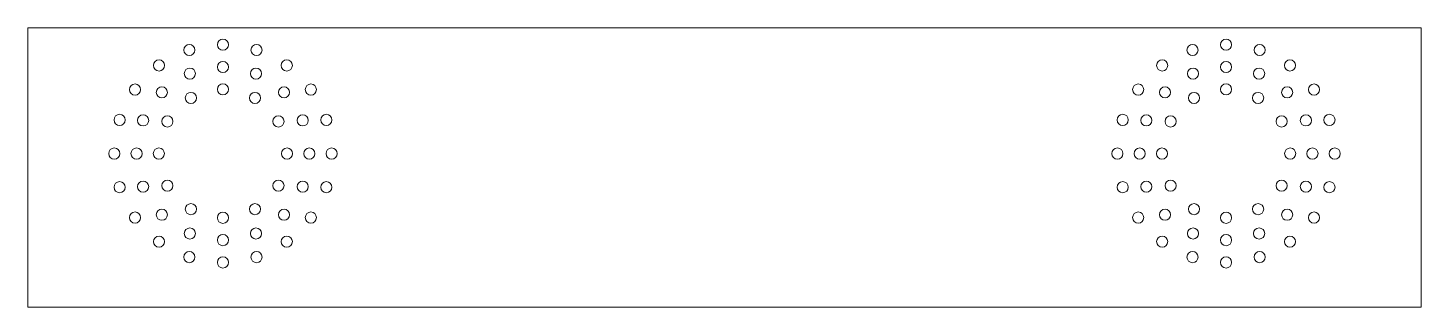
# Model space of a CAD drawing. Header units: millimetres. Extents: x 17 to 517, y 20 to 120.
import ezdxf

# ---------------------------------------------------------------- set-up
doc = ezdxf.new("R2010")
doc.units = ezdxf.units.MM

msp = doc.modelspace()

# ---------------------------------------------------------------- linework, layer by layer
at = {"color": 7, "linetype": 'Continuous', "lineweight": 15}
for p, q in [((17.21, 119.89), (17.21, 19.89)), ((517.21, 119.89), (17.21, 119.89)), ((517.21, 19.89), (517.21, 119.89)), ((17.21, 19.89), (517.21, 19.89))]:
    msp.add_line(p, q, dxfattribs=at)
for centre in [(87.21, 113.89), (447.21, 113.89), (75.16, 111.98), (99.26, 111.98), (435.16, 111.98), (459.26, 111.98), (64.28, 106.44), (75.34, 103.53), (87.21, 105.89), (99.07, 103.53), (110.13, 106.44), (424.28, 106.44), (435.34, 103.53), (447.21, 105.89), (459.07, 103.53), (470.13, 106.44), (55.66, 97.82), (65.29, 96.81), (75.71, 94.81), (87.21, 97.89), (98.71, 94.81), (109.13, 96.81), (118.76, 97.82), (415.66, 97.82), (425.29, 96.81), (435.71, 94.81), (447.21, 97.89), (458.71, 94.81), (469.13, 96.81), (478.76, 97.82), (50.12, 86.94), (58.57, 86.76), (67.29, 86.39), (107.13, 86.39), (115.85, 86.76), (124.3, 86.94), (410.12, 86.94), (418.57, 86.76), (427.29, 86.39), (467.13, 86.39), (475.85, 86.76), (484.3, 86.94), (48.21, 74.89), (56.21, 74.89), (64.21, 74.89), (110.21, 74.89), (118.21, 74.89), (126.21, 74.89), (408.21, 74.89), (416.21, 74.89), (424.21, 74.89), (470.21, 74.89), (478.21, 74.89), (486.21, 74.89), (58.57, 63.03), (67.29, 63.39), (107.13, 63.39), (115.85, 63.03), (418.57, 63.03), (427.29, 63.39), (467.13, 63.39), (475.85, 63.03), (50.12, 62.84), (124.3, 62.84), (410.12, 62.84), (484.3, 62.84), (75.71, 54.97), (98.71, 54.97), (435.71, 54.97), (458.71, 54.97), (55.66, 51.97), (65.29, 52.97), (87.21, 51.89), (109.13, 52.97), (118.76, 51.97), (415.66, 51.97), (425.29, 52.97), (447.21, 51.89), (469.13, 52.97), (478.76, 51.97), (64.28, 43.34), (75.34, 46.25), (87.21, 43.89), (99.07, 46.25), (110.13, 43.34), (424.28, 43.34), (435.34, 46.25), (447.21, 43.89), (459.07, 46.25), (470.13, 43.34), (75.16, 37.8), (87.21, 35.89), (99.26, 37.8), (435.16, 37.8), (447.21, 35.89), (459.26, 37.8)]:
    msp.add_circle(centre, 2, dxfattribs=at)

doc.saveas('drawing.dxf')
